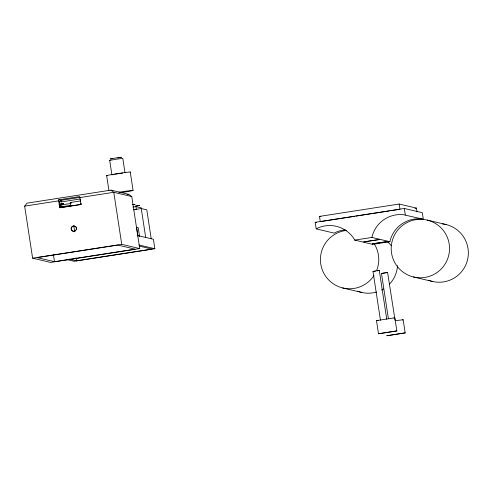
<?xml version="1.0" encoding="UTF-8"?>
<svg xmlns="http://www.w3.org/2000/svg" width="493" height="493" viewBox="0 0 493 493"><rect width="100%" height="100%" fill="white"/><g stroke="black" fill="none" stroke-linecap="round" stroke-linejoin="round"><path stroke-width="0.74" d="M316.198 228.869L317.825 228.019A29.26 29.167 -76.7 0 1 354.504 239.586L354.775 240.103L372.77 244.362L389.895 241.699L389.994 241.12A29.26 29.167 -76.7 0 1 403.206 223.052L406.589 221.283A29.26 29.167 -76.7 0 1 421.521 218.966L423.321 219.28L422.316 212.723L404.322 208.465L315.193 222.306L316.198 228.869L334.192 233.121L335.813 232.271A29.26 29.167 -76.7 0 1 345.402 229.867M24.65 206.136L27.072 203.147L110.956 190.125L128.544 194.279L131.767 196.547L139.735 248.583L50.606 262.424L32.612 258.172L24.65 206.136L58.729 200.842L58.649 199.813L79.619 196.553L81.074 204.496L80.858 203.098M111.911 174.867L109.699 160.41L115.738 159.27L122.8 158.376L125.012 172.827M380.46 320.228L372.991 271.421L375.888 270.873L379.283 270.441L386.746 319.254M379.283 270.441L377.188 270.86M388.367 318.478L381.471 273.424L387.59 272.45L395.115 320.505M387.763 272.45L385.668 272.869M376.486 320.623L394.831 317.775L396.847 330.914L378.495 333.767L376.486 320.623L378.069 320.518M394.831 317.775L393.962 318.053M378.495 333.767L396.847 330.914M405.184 332.886L386.839 335.733L405.184 332.886L403.175 319.747L402.306 320.019M111.997 174.799L113.464 174.479M120.046 157.569C127.749 156.047 102.162 160.059 112.632 158.721M135.809 209.605L136.432 209.451L135.976 209.482M117.802 157.963L119.023 157.754M114.74 174.251L122.732 173.043M58.649 199.813L60.941 200.349L80.414 197.329M79.7 197.588L113.778 192.295L131.767 196.547M81.074 204.496L60.103 207.75L59.135 201.446L61.181 201.927L79.903 199.024M59.641 204.176L62.839 203.757M70.801 206.277L70.222 202.524L80.421 200.941M59.092 204.336L63.246 203.856L59.505 204.435M59.708 204.484L63.659 203.948L59.16 204.65M127.028 194.513L128.544 194.279M59.702 205.205L71.06 203.443M59.443 206.037L62.13 206.672L70.462 205.378M58.729 200.842L59.776 207.676L80.747 204.416M132.894 207.072L135.939 206.598L141.46 207.904M133.313 209.698L136.345 209.223L135.939 206.598M133.258 209.784L141.263 208.539L146.785 209.845L151.209 238.754M32.612 258.172L121.74 244.331L139.735 248.583M354.436 216.359L320.284 221.659L319.476 216.402L399.17 204.034L416.425 208.108L416.998 211.867M54.47 261.697L135.211 249.162L117.87 245.064L37.135 257.599L54.47 261.697L53.349 254.333M355.952 216.119L389.347 210.936M390.863 210.702L399.213 209.408M69.174 259.078L76.532 260.815L152.029 249.094L139.513 246.136M137.51 235.518L153.403 239.271L154.851 248.737L74.116 261.272L66.894 259.564M414.909 208.348L416.425 208.108M354.59 240.134L372.086 237.416M132.845 204.564L135.1 204.275L132.623 204.724M137.325 205.834L139.809 205.39L135.612 206.037L136.801 205.908M384.86 272.993L382.013 273.387M375.555 271.113L372.991 271.421M395.688 320.641L403.175 319.747M109.699 160.41L110.05 160.404M423.321 219.28L403.527 214.714A29.26 29.167 -76.7 0 0 388.601 217.031L385.212 218.8A29.26 29.167 -76.7 0 0 371.999 236.868L371.901 237.447L389.895 241.699M427.32 220.112A29.26 29.167 -76.7 0 1 441.438 268.74A29.26 29.167 -76.7 0 1 392.36 256.742A29.26 29.167 -76.7 0 1 427.32 220.112L446.134 224.555M319.476 216.402L320.918 216.741M315.193 222.306L316.635 222.645M413.424 276.955L432.238 281.398M70.222 202.524L71.312 202.783M59.776 207.676L60.103 207.75M342.647 287.943L361.461 292.386M138.958 244.978L154.851 248.737M110.956 190.125L113.778 192.295L121.74 244.331M60.195 204.872L62.13 206.672M404.322 208.465L405.326 215.028M399.17 204.034L399.971 209.285M141.263 208.539L145.688 237.447M130.257 172.014L133.073 190.415M139.587 236.615L138.213 227.606L136.573 227.218L137.954 236.227M106.667 175.681L108.916 190.397M80.322 199.591L80.642 201.692M73.784 225.806L74.708 231.809M76.07 257.808L76.532 260.815M60.941 200.349L61.181 201.927M75.109 231.162A2.662 2.65 -76.7 0 1 71.719 230.009A2.662 2.65 -76.7 0 1 72.57 226.515A2.662 2.65 -76.7 0 1 76.113 227.057M76.47 227.655A2.662 2.65 -76.7 0 1 76.668 228.321M76.68 229.011A2.662 2.65 -76.7 0 1 76.514 229.689M118.825 192.27A11.968 0.357 -8.7 0 1 133.061 190.409A11.968 0.357 -8.7 0 1 120.958 192.652M107.308 175.674A11.968 0.357 -8.7 0 1 117.544 173.628A11.968 0.357 -8.7 0 1 130.097 172.137M374.544 244.318A29.26 29.167 -76.7 0 1 376.781 270.096M373.984 275.538A29.26 29.167 -76.7 0 1 324.647 274.718A29.26 29.167 -76.7 0 1 346.69 230.416M387.461 241.786A29.26 29.167 -76.7 0 1 391.165 245.631M397.531 265.598A29.26 29.167 -76.7 0 1 389.47 284.178M383.529 288.96A29.26 29.167 -76.7 0 1 381.527 290.075M376.56 292.041A29.26 29.167 -76.7 0 1 357.819 291.24M442.375 223.896A29.26 29.167 -76.7 0 1 467.518 259.903A29.26 29.167 -76.7 0 1 428.596 280.252M363.883 241.878L379.505 239.518L363.883 241.878M372.227 243.85L387.843 241.49L372.227 243.85M75.374 230.724A2.662 2.65 -76.7 0 0 74.677 226.17A2.662 2.65 -76.7 0 0 71.097 229.054A2.662 2.65 -76.7 0 0 75.374 230.724"/></g></svg>
